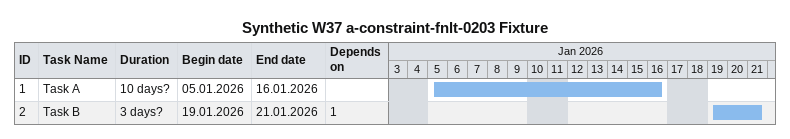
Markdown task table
Synthetic W37 a-constraint-fnlt-0203 Fixture

| ID | Task | Duration | Start | Finish | Predecessors |
|---|---|---|---|---|---|
| 1 | Task A | 10d? | 2026-01-05 | 2026-01-16 |  |
| 2 | Task B | 3d? | 2026-01-19 | 2026-01-21 | 1 |
